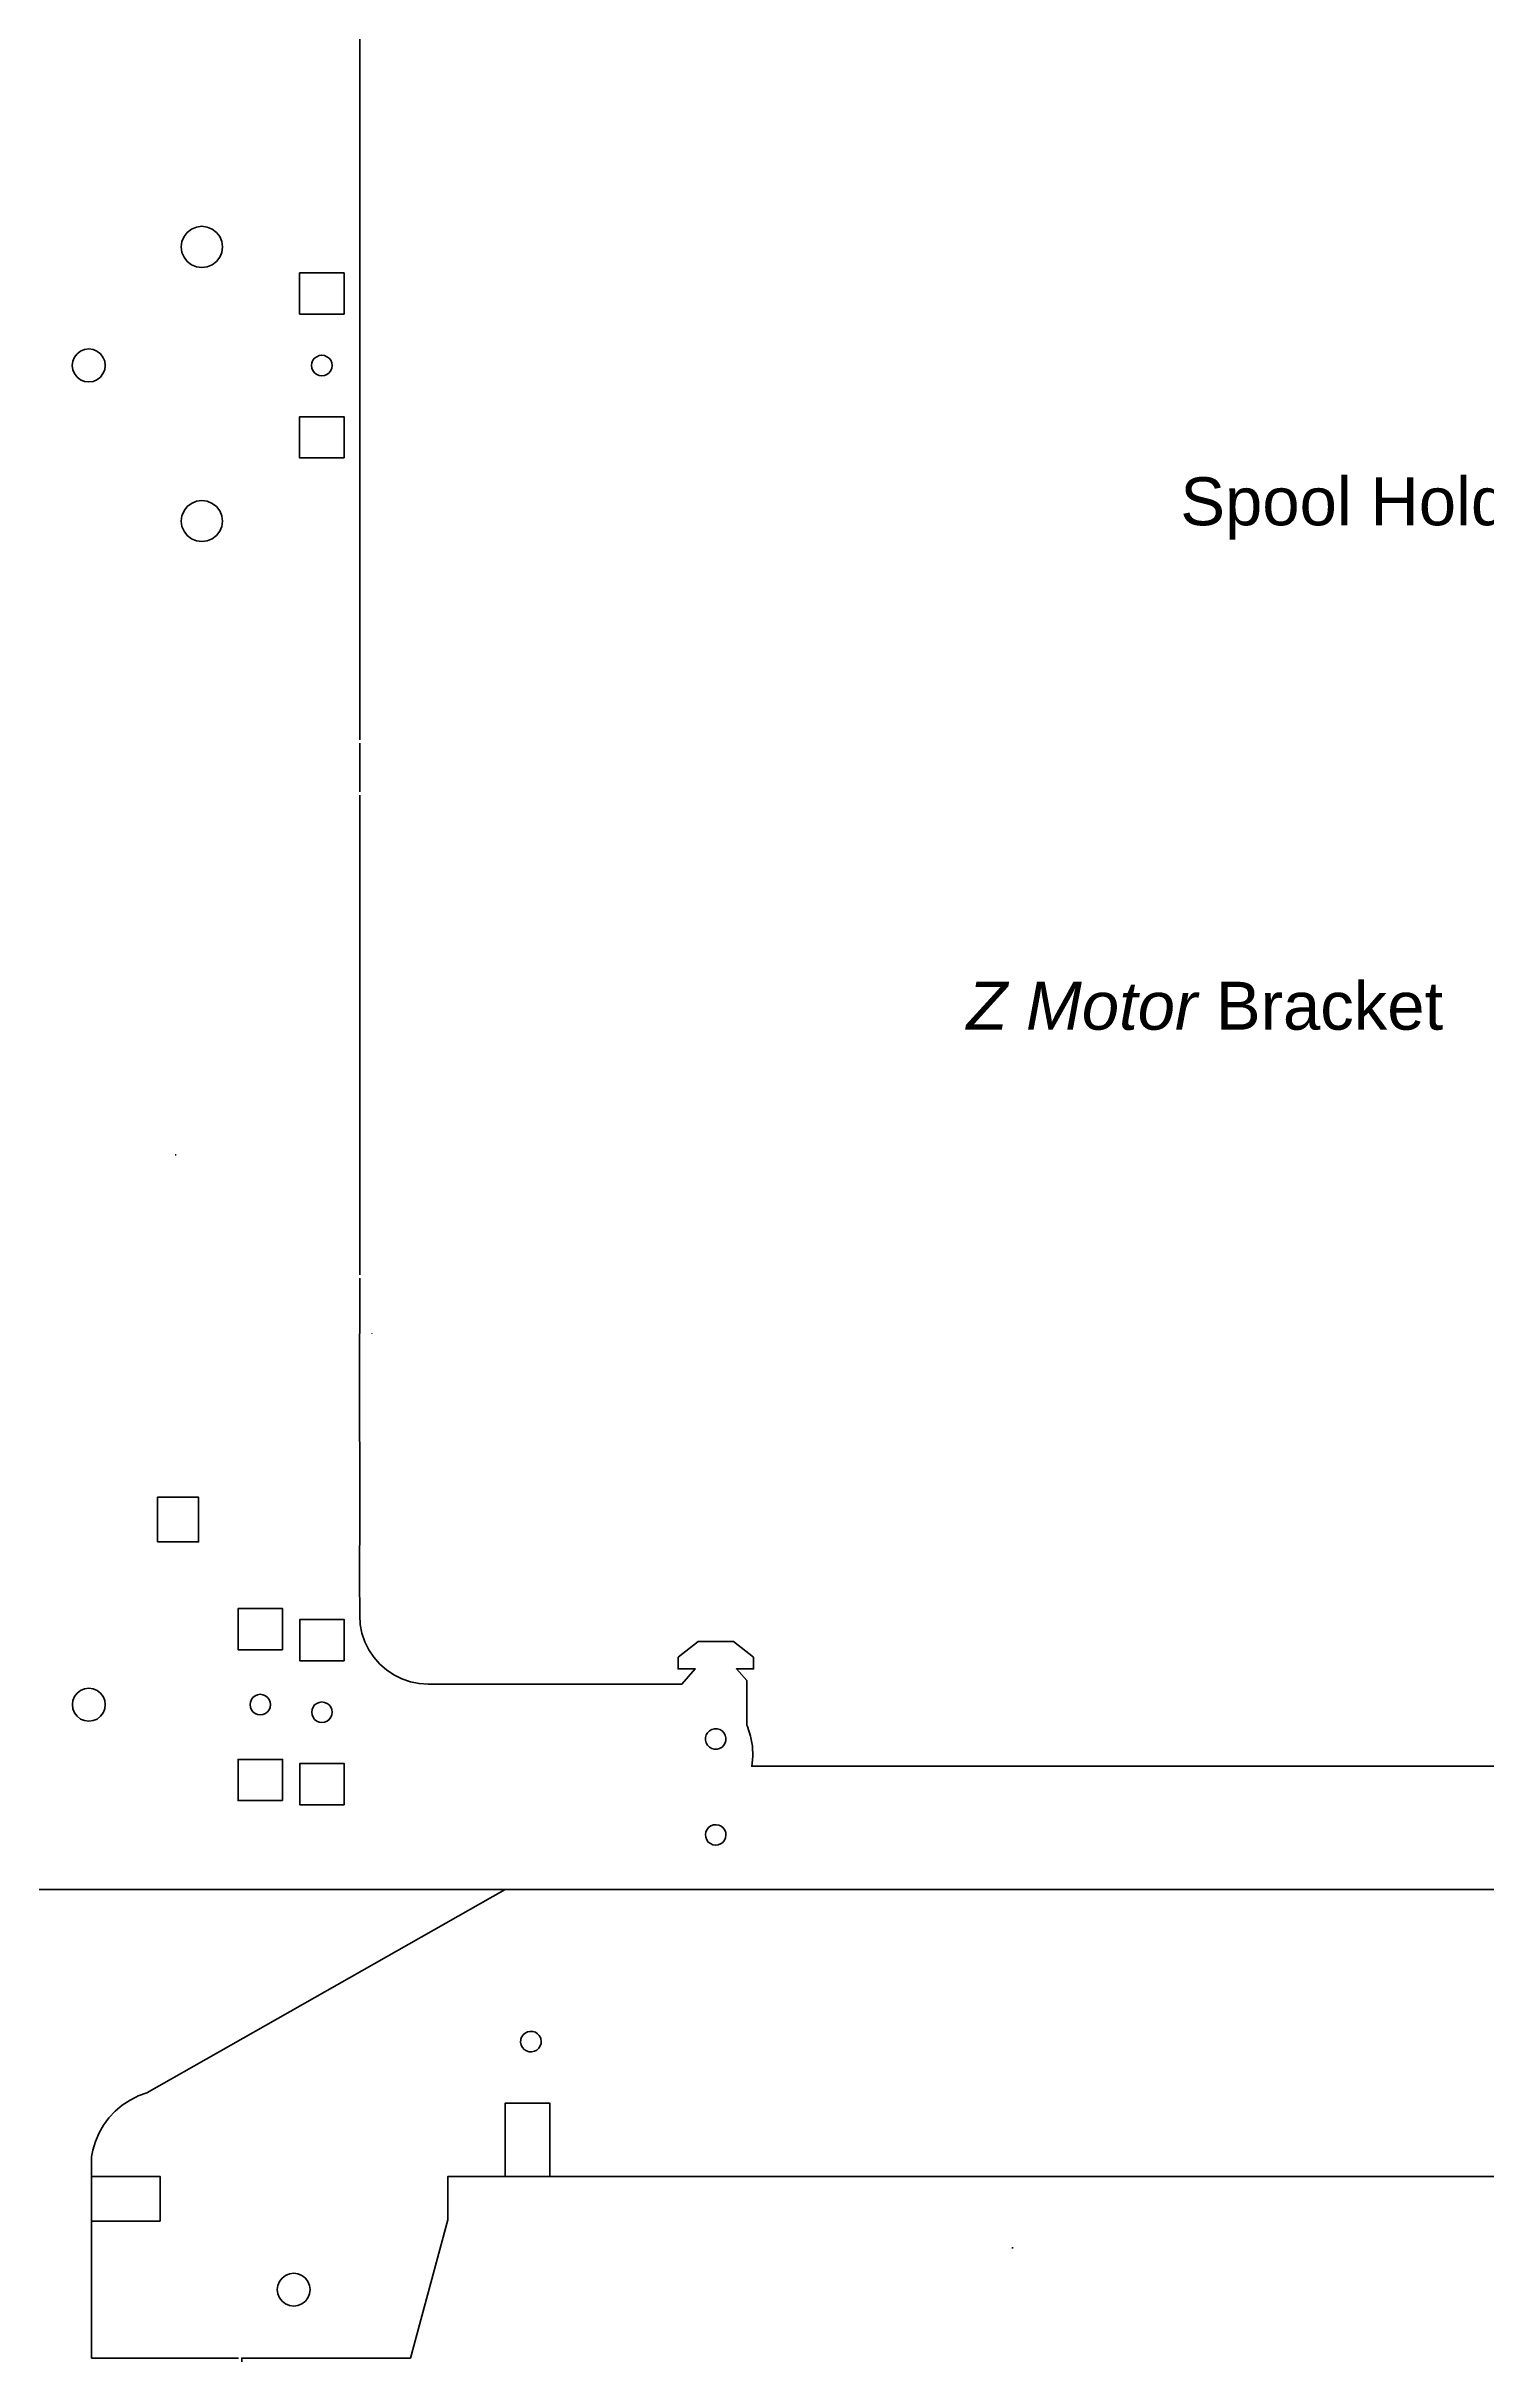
# Model space of a CAD drawing. Extents: x 0 to 1343, y -5 to 600.
# Drawn here: x 335.8 to 545.9, y 8.7 to 346.5 of the extents above; entities that cross this region are included whole.
import ezdxf

# ---------------------------------------------------------------- set-up
doc = ezdxf.new("R2010")
doc.units = 0
doc.layers.get('0').update_dxf_attribs({"linetype": 'CONTINUOUS', "true_color": 0xffffff})
doc.layers.add('LAY001', color=7, linetype='CONTINUOUS', true_color=0xffffff)
doc.styles.add('textstyle19', font='')
doc.styles.add('textstyle33', font='')
doc.styles.get('textstyle19').set_extended_font_data('Liberation Sans', italic=True)
doc.styles.get('textstyle33').set_extended_font_data('Liberation Sans', italic=True)

msp = doc.modelspace()

# ---------------------------------------------------------------- linework, layer by layer
at = {"layer": 'LAY001', "color": 7, "lineweight": 35, "true_color": 0xffffff}
for points in [[(381.4, 540.325), (381.475, 472.725), (381.5, 245.3)], [(381.5, 237.725), (381.5, 244.8)], [(381.5, 167.225), (381.5, 237.225)], [(354.75, 184.725), (354.6, 184.725)], [(381.5, 166.725), (381.475, 150.575), (381.5, 135.225), (381.45, 120.275), (381.5, 120.125), (381.5, 117.525), (381.575, 116.2), (381.825, 114.925), (382.25, 113.675), (382.825, 112.525), (383.55, 111.425), (384.425, 110.45), (385.4, 109.575), (386.5, 108.85), (387.65, 108.275), (388.9, 107.85), (390.175, 107.6), (391.5, 107.525), (397.475, 107.525), (412.475, 107.525), (428.5, 107.525), (430.45, 109.725), (427.95, 109.725), (427.95, 111.425), (430.85, 113.725), (436.025, 113.725), (438.95, 111.425), (438.95, 109.725), (436.45, 109.725), (437.95, 108.025), (437.95, 101.525), (438.05, 101.325), (438.525, 99.925), (438.8, 98.475), (438.85, 96.975), (438.7, 95.525), (455.825, 95.525), (651.9, 95.525)], [(383.275, 158.625), (383.275, 158.65)], [(402.725, 77.525), (397.475, 77.525), (392.25, 77.525), (391.25, 77.525), (389.85, 77.525), (389.075, 77.525), (317, 77.525), (316.325, 77.55), (315.7, 77.675), (315.075, 77.9), (314.5, 78.175), (313.95, 78.55), (313.45, 78.975), (313.025, 79.475), (312.65, 80.025), (312.375, 80.6), (312.15, 81.225), (312.025, 81.85), (312, 82.525)], [(433.4, 84.025), (433.45, 84.025)], [(548.45, 77.525), (491.95, 77.525), (490.95, 77.525), (479.775, 77.525), (465.95, 77.525), (465.6, 77.525), (455.825, 77.525), (447.65, 77.525), (446.65, 77.525), (434.35, 77.525), (420.55, 77.525), (420.175, 77.525), (412.475, 77.525), (402.725, 77.525), (350.45, 47.875), (349.2, 47.425), (348.85, 47.225), (348.85, 47.25), (348.85, 47.225), (348, 46.825), (346.875, 46.1), (345.85, 45.225), (344.925, 44.25), (344.125, 43.175), (343.475, 42.025), (342.95, 40.8), (342.575, 39.5), (342.4, 38.55), (342.4, 35.675), (342.4, 29.175), (342.4, 9.175), (363.8, 9.175)], [(409.225, 35.675), (402.725, 35.675), (402.725, 46.375), (409.225, 46.375), (409.225, 35.675), (410.1, 35.675), (416.575, 35.675), (446.575, 35.675), (536.475, 35.675), (536.975, 35.675), (556.475, 35.675), (556.975, 35.675), (556.975, 54.675), (565.375, 54.675)], [(342.4, 35.675), (352.375, 35.675), (352.375, 29.175), (342.4, 29.175)], [(402.725, 35.675), (394.375, 35.675), (394.375, 29.325), (388.9, 9.175), (364.3, 9.175), (364.3, 8.65)], [(476.8, 25.275), (476.65, 25.275)]]:
    msp.add_lwpolyline(points, dxfattribs=at)
for points in [[(361.475, 317.225), (361.375, 318), (361.075, 318.725), (360.6, 319.325), (359.975, 319.8), (359.25, 320.1), (358.475, 320.225), (357.7, 320.1), (356.975, 319.8), (356.35, 319.325), (355.875, 318.725), (355.575, 318), (355.475, 317.225), (355.575, 316.425), (355.875, 315.725), (356.35, 315.1), (356.975, 314.625), (357.7, 314.325), (358.475, 314.225), (359.25, 314.325), (359.975, 314.625), (360.6, 315.1), (361.075, 315.725), (361.375, 316.425)], [(379.225, 307.425), (379.225, 313.425), (372.725, 313.425), (372.725, 307.425)], [(342.6, 297.6), (343.175, 297.825), (343.675, 298.225), (344.05, 298.725), (344.3, 299.3), (344.375, 299.925), (344.3, 300.525), (344.05, 301.125), (343.675, 301.6), (343.175, 302), (342.6, 302.225), (341.975, 302.325), (341.35, 302.225), (340.775, 302), (340.275, 301.6), (339.9, 301.125), (339.65, 300.525), (339.575, 299.925), (339.65, 299.3), (339.9, 298.725), (340.275, 298.225), (340.775, 297.825), (341.35, 297.6), (341.975, 297.525)], [(377.025, 298.85), (377.275, 299.175), (377.425, 299.525), (377.475, 299.925), (377.425, 300.3), (377.275, 300.675), (377.025, 300.975), (376.725, 301.2), (376.35, 301.35), (375.975, 301.425), (375.575, 301.35), (375.225, 301.2), (374.925, 300.975), (374.675, 300.675), (374.525, 300.3), (374.475, 299.925), (374.525, 299.525), (374.675, 299.175), (374.925, 298.85), (375.225, 298.625), (375.575, 298.475), (375.975, 298.425), (376.35, 298.475), (376.725, 298.625)], [(379.225, 286.425), (379.225, 292.425), (372.725, 292.425), (372.725, 286.425)], [(361.475, 277.225), (361.375, 278), (361.075, 278.725), (360.6, 279.325), (359.975, 279.8), (359.25, 280.1), (358.475, 280.225), (357.7, 280.1), (356.975, 279.8), (356.35, 279.325), (355.875, 278.725), (355.575, 278), (355.475, 277.225), (355.575, 276.425), (355.875, 275.725), (356.35, 275.1), (356.975, 274.625), (357.7, 274.325), (358.475, 274.225), (359.25, 274.325), (359.975, 274.625), (360.6, 275.1), (361.075, 275.725), (361.375, 276.425)], [(352, 128.275), (352, 134.775), (358, 134.775), (358, 134.625), (358, 128.425), (358, 128.275)], [(370.25, 112.525), (370.25, 118.525), (363.75, 118.525), (363.75, 112.525)], [(379.25, 110.925), (379.25, 116.925), (372.75, 116.925), (372.75, 110.925)], [(342.6, 102.2), (343.2, 102.425), (343.675, 102.825), (344.075, 103.325), (344.3, 103.9), (344.375, 104.525), (344.3, 105.125), (344.075, 105.725), (343.675, 106.2), (343.2, 106.6), (342.6, 106.825), (342, 106.925), (341.375, 106.825), (340.775, 106.6), (340.3, 106.2), (339.9, 105.725), (339.675, 105.125), (339.6, 104.525), (339.675, 103.9), (339.9, 103.325), (340.3, 102.825), (340.775, 102.425), (341.375, 102.2), (342, 102.125)], [(367, 103.025), (367.375, 103.075), (367.75, 103.225), (368.05, 103.45), (368.275, 103.775), (368.425, 104.125), (368.5, 104.525), (368.425, 104.9), (368.275, 105.275), (368.05, 105.575), (367.75, 105.8), (367.375, 105.95), (367, 106.025), (366.6, 105.95), (366.25, 105.8), (365.925, 105.575), (365.7, 105.275), (365.55, 104.9), (365.5, 104.525), (365.55, 104.125), (365.7, 103.775), (365.925, 103.45), (366.25, 103.225), (366.6, 103.075)], [(376.75, 102.125), (377.05, 102.35), (377.275, 102.675), (377.425, 103.025), (377.5, 103.425), (377.425, 103.8), (377.275, 104.175), (377.05, 104.475), (376.75, 104.7), (376.375, 104.85), (376, 104.925), (375.6, 104.85), (375.25, 104.7), (374.925, 104.475), (374.7, 104.175), (374.55, 103.8), (374.5, 103.425), (374.55, 103.025), (374.7, 102.675), (374.925, 102.35), (375.25, 102.125), (375.6, 101.975), (376, 101.925), (376.375, 101.975)], [(433.625, 98.025), (434, 98.125), (434.35, 98.325), (434.625, 98.6), (434.825, 98.925), (434.925, 99.3), (434.925, 99.7), (434.825, 100.075), (434.625, 100.425), (434.35, 100.7), (434.025, 100.9), (433.65, 101), (433.45, 101), (433.25, 101), (432.875, 100.9), (432.525, 100.7), (432.25, 100.425), (432.05, 100.1), (431.95, 99.725), (431.95, 99.325), (432.05, 98.95), (432.25, 98.6), (432.525, 98.325), (432.85, 98.125), (433.225, 98.025), (433.45, 98.025)], [(370.25, 90.525), (370.25, 96.525), (363.75, 96.525), (363.75, 90.525)], [(379.25, 89.925), (379.25, 95.925), (372.75, 95.925), (372.75, 89.925)], [(433.775, 84.05), (434.15, 84.2), (434.475, 84.425), (434.7, 84.725), (434.875, 85.075), (434.925, 85.475), (434.9, 85.85), (434.75, 86.225), (434.525, 86.55), (434.225, 86.775), (433.875, 86.95), (433.475, 87), (433.45, 87), (433.1, 86.975), (432.725, 86.825), (432.4, 86.6), (432.175, 86.3), (432, 85.95), (431.95, 85.55), (431.975, 85.175), (432.125, 84.8), (432.35, 84.475), (432.65, 84.25), (433, 84.075), (433.4, 84.025), (433.45, 84.025)], [(406.6, 53.875), (406.975, 53.95), (407.325, 54.125), (407.625, 54.4), (407.825, 54.725), (407.95, 55.1), (407.975, 55.475), (407.925, 55.675), (407.9, 55.875), (407.825, 56.025), (407.7, 56.225), (407.45, 56.5), (407.125, 56.725), (406.75, 56.85), (406.35, 56.85), (405.975, 56.775), (405.625, 56.6), (405.325, 56.325), (405.15, 56.05), (405.125, 56), (405.025, 55.7), (405, 55.625), (404.975, 55.25), (405.075, 54.85), (405.25, 54.5), (405.5, 54.225), (405.825, 54), (406.2, 53.875)], [(372.5, 16.85), (373.075, 17.075), (373.575, 17.475), (373.95, 17.975), (374.2, 18.55), (374.275, 19.175), (374.2, 19.775), (373.95, 20.375), (373.575, 20.85), (373.075, 21.25), (372.5, 21.475), (371.875, 21.575), (371.25, 21.475), (370.675, 21.25), (370.175, 20.85), (369.8, 20.375), (369.55, 19.775), (369.475, 19.175), (369.55, 18.55), (369.8, 17.975), (370.175, 17.475), (370.675, 17.075), (371.25, 16.85), (371.875, 16.775)]]:
    msp.add_lwpolyline(points, close=True, dxfattribs=at)

# ---------------------------------------------------------------- texts
at = {"char_height": 1, "attachment_point": 1, "line_spacing_factor": 2}
for s, insert, style in [('\\fLiberation Sans|b0|i0|c0|p0;\\H7;Spool Holder', (501.207, 283.598), 'textstyle33'), ('\\H7;Z Motor \\fLiberation Sans|b0|i0|c0|p0;Bracket', (470, 210), 'textstyle19')]:
    msp.add_mtext(s, dxfattribs=dict(at, insert=insert, style=style))

doc.saveas('drawing.dxf')
